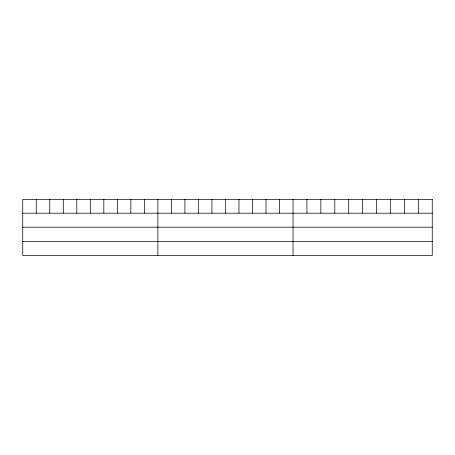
<?xml version="1.0" encoding="UTF-8"?>
<svg xmlns="http://www.w3.org/2000/svg" width="455" height="455" viewBox="0 0 455 455"><rect width="100%" height="100%" fill="white"/><g stroke="black" fill="none" stroke-linecap="round" stroke-linejoin="round"><path stroke-width="0.68" d="M22.75 213.196L432.25 213.196M22.75 227.17L432.25 227.17M22.75 241.571L432.25 241.571M418.327 199.455L418.327 213.196M404.404 199.455L404.404 213.196M390.481 199.455L390.481 213.196M376.558 199.455L376.558 213.196M362.635 199.455L362.635 213.196M348.712 199.455L348.712 213.196M334.789 199.455L334.789 213.196M320.866 199.455L320.866 213.196M306.943 199.455L306.943 213.196M293.02 199.455L293.02 255.545M279.506 199.455L279.506 213.196M265.993 199.455L265.993 213.196M252.48 199.455L252.48 213.196M238.966 199.455L238.966 213.196M225.452 199.455L225.452 213.196M211.939 199.455L211.939 213.196M198.425 199.455L198.425 213.196M184.912 199.455L184.912 213.196M171.399 199.455L171.399 213.196M157.885 199.455L157.885 255.545M144.371 199.455L144.371 213.196M130.858 199.455L130.858 213.196M117.344 199.455L117.344 213.196M103.831 199.455L103.831 213.196M90.318 199.455L90.318 213.196M76.804 199.455L76.804 213.196M63.291 199.455L63.291 213.196M49.777 199.455L49.777 213.196M36.264 199.455L36.264 213.196M432.25 199.455L22.75 199.455L22.75 255.545L432.25 255.545L432.25 199.455"/></g></svg>
